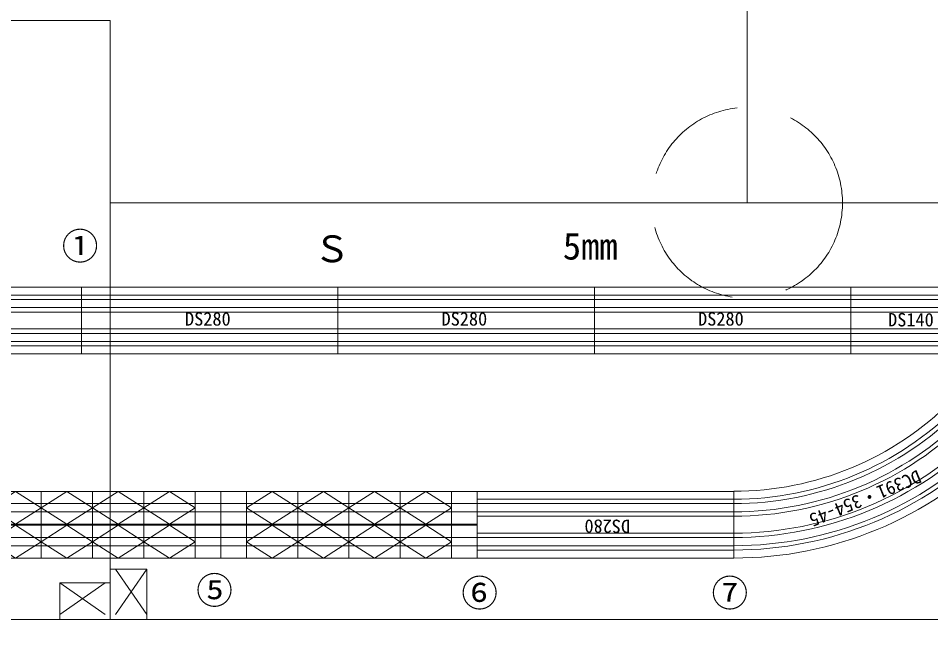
# Model space of a CAD drawing. Units: millimetres, scale not verified. Extents: x -3124 to 14616, y -9205 to 4147.
# Drawn here: x 954 to 1950, y -1401 to -726 of the extents above; entities that cross this region are included whole.
import ezdxf
from ezdxf.enums import TextEntityAlignment as Align

# ---------------------------------------------------------------- set-up
doc = ezdxf.new("R2010")
doc.units = ezdxf.units.MM
doc.header["$LTSCALE"] = 100
doc.linetypes.add('DASHED1', pattern=[1.8, 1.2, -0.6])
for name, color, linetype, lineweight in [('0-0', 7, 'Continuous', 9), ('0-7', 5, 'Continuous', 9), ('0-8', 3, 'Continuous', 9), ('0-A', 3, 'DASHED1', 9)]:
    doc.layers.add(name, color=color, linetype=linetype, lineweight=lineweight)
doc.styles.add('ＭＳ ゴシック', font='')
doc.styles.get('ＭＳ ゴシック').set_extended_font_data('MS Gothic')

# ---------------------------------------------------------------- blocks, each defined once
blk = doc.blocks.new('N_TOMIX _ DS280')
at = {"layer": '0-0', "color": 3}
for p, q in [((0, 64.2), (280, 64.2)), ((0, -8.7), (280, -8.7))]:
    blk.add_line(p, q, dxfattribs=at)
at = {"layer": '0-0'}
for p, q in [((0, 64.2), (0, -8.7)), ((280, 64.2), (280, -8.7)), ((0, 55.5), (280, 55.5)), ((0, 37), (280, 37)), ((0, 18.5), (280, 18.5)), ((0, 0), (280, 0))]:
    blk.add_line(p, q, dxfattribs=at)
at = {"layer": '0-0', "color": 2}
for p, q in [((0, 50.8), (280, 50.8)), ((0, 41.8), (280, 41.8)), ((0, 13.7), (280, 13.7)), ((0, 4.7), (280, 4.7))]:
    blk.add_line(p, q, dxfattribs=at)
at = {"layer": '0-0', "color": 3, "style": 'ＭＳ ゴシック'}
blk.add_text('DS280', height=14.66, dxfattribs=at).set_placement((113.1, 17.8), align=Align.BOTTOM_LEFT)
blk = doc.blocks.new('3人掛け机')
at = {"layer": '0-7', "color": 1}
for p, q in [((40, 400), (5.5, 449.5)), ((40, 449.5), (5.5, 400)), ((1764, 400), (1798.5, 449.5)), ((1798.5, 400), (1764, 449.5))]:
    blk.add_line(p, q, dxfattribs=at)
at = {"layer": '0-7', "color": 4}
for p, q in [((40, 455), (40, 400)), ((1764, 400), (1764, 455)), ((40, 400), (0, 400)), ((1804, 400), (1764, 400))]:
    blk.add_line(p, q, dxfattribs=at)
at = {"layer": '0-7', "color": 6}
blk.add_lwpolyline([(0, 0), (1804, 0), (1804, 455), (0, 455)], close=True, dxfattribs=at)
blk = doc.blocks.new('1人掛け机')
at = {"layer": '0-7', "color": 4}
for p, q in [((614, 400), (614, 455)), ((654, 400), (614, 400))]:
    blk.add_line(p, q, dxfattribs=at)
at = {"layer": '0-7', "color": 1}
for p, q in [((614, 400), (648.5, 449.5)), ((614, 449.5), (648.5, 400))]:
    blk.add_line(p, q, dxfattribs=at)
at = {"layer": '0-7', "color": 6}
blk.add_lwpolyline([(0, 0), (654, 0), (654, 455), (0, 455)], close=True, dxfattribs=at)
blk = doc.blocks.new('N_TOMIX _ トラス鉄橋')
at = {"layer": '0-0', "color": 4}
for p, q in [((28, 27.3), (28, -8.7)), ((84, 27.3), (84, -8.7)), ((140, 27.3), (140, -8.7)), ((196, 27.3), (196, -8.7)), ((252, 27.3), (252, -8.7)), ((280, -8.7), (280, 27.3)), ((0, -8.7), (280, -8.7))]:
    blk.add_line(p, q, dxfattribs=at)
at = {"layer": '0-0', "color": 2}
for p, q in [((0, 13.8), (280, 13.8)), ((0, 4.7), (280, 4.7))]:
    blk.add_line(p, q, dxfattribs=at)
at = {"layer": '0-0', "color": 4}
blk.add_lwpolyline([(280, 27.3), (0, 27.3), (0, -8.7)], dxfattribs=at)
blk.add_lwpolyline([(28, 9.3), (56, 27.3), (84, 9.3), (112, 27.3), (140, 9.3), (168, 27.3), (196, 9.3), (224, 27.3), (252, 9.3), (224, -8.7), (196, 9.3), (168, -8.7), (140, 9.3), (112, -8.7), (84, 9.3), (56, -8.7)], close=True, dxfattribs=at)
blk = doc.blocks.new('N_TOMIX _ DC391・354-45')
at = {"layer": '0-0'}
for p, q in [((0, -8.8), (0, 64.3)), ((237.6, -107.2), (289.2, -55.5))]:
    blk.add_line(p, q, dxfattribs=at)
at = {"layer": '0-0', "color": 3}
for radius in [409, 336]:
    blk.add_arc((0, -344.8), radius, 45, 90, dxfattribs=at)
at = {"layer": '0-0'}
for radius in [400.25, 381.75, 363.25, 344.75]:
    blk.add_arc((0, -344.8), radius, 45, 90, dxfattribs=at)
at = {"layer": '0-0', "color": 2}
for radius in [395.5, 386.5, 358.5, 349.5]:
    blk.add_arc((0, -344.8), radius, 45, 90, dxfattribs=at)
at = {"layer": '0-0', "color": 3, "style": 'ＭＳ ゴシック'}
blk.add_text('DC391・354-45', height=14.66, rotation=337.5, dxfattribs=at).set_placement((77.3, 13.8), align=Align.BOTTOM_LEFT)
blk = doc.blocks.new('N_TOMIX _ DS140')
at = {"layer": '0-0', "color": 3}
for p, q in [((0, 64.3), (140, 64.3)), ((0, -8.7), (140, -8.7))]:
    blk.add_line(p, q, dxfattribs=at)
at = {"layer": '0-0'}
for p, q in [((0, 64.3), (0, -8.7)), ((140, 64.3), (140, -8.7)), ((0, 55.5), (140, 55.5)), ((0, 37), (140, 37)), ((0, 18.5), (140, 18.5)), ((0, 0), (140, 0))]:
    blk.add_line(p, q, dxfattribs=at)
at = {"layer": '0-0', "color": 2}
for p, q in [((0, 50.7), (140, 50.7)), ((0, 41.8), (140, 41.8)), ((0, 13.7), (140, 13.7)), ((0, 4.7), (140, 4.7))]:
    blk.add_line(p, q, dxfattribs=at)
at = {"layer": '0-A', "style": 'ＭＳ ゴシック'}
blk.add_text('DS140', height=14.66, dxfattribs=at).set_placement((40.5, 16.9), align=Align.BOTTOM_LEFT)

msp = doc.modelspace()

# ---------------------------------------------------------------- linework, layer by layer
at = {"layer": '0-7', "linetype": 'DASHED1'}
msp.add_circle((1749.5, -928.1), 104.16, dxfattribs=at)

# ---------------------------------------------------------------- block references
at = {"layer": '0-7'}
msp.add_blockref('1人掛け机', (1749.5, -928.1), dxfattribs=at)
for name, p, rotation in [('1人掛け机', (599.5, -729.1), 270), ('3人掛け机', (2858.5, -928.1), 180)]:
    msp.add_blockref(name, p, dxfattribs=dict(at, rotation=rotation))
at = {"layer": '0-8'}
for name, p in [('N_TOMIX _ DS280', (742.9, -1084.3)), ('N_TOMIX _ DS280', (1022.9, -1084.3)), ('N_TOMIX _ DS280', (1302.9, -1084.3)), ('N_TOMIX _ DS280', (1582.9, -1084.3)), ('N_TOMIX _ DS140', (1862.9, -1084.3))]:
    msp.add_blockref(name, p, dxfattribs=at)
for name, p, rotation in [('N_TOMIX _ DC391・354-45', (1978.7, -1150.8), 225), ('N_TOMIX _ トラス鉄橋', (1175, -1251.8), 180), ('N_TOMIX _ トラス鉄橋', (1455, -1251.8), 180), ('N_TOMIX _ DS280', (1735, -1251.8), 180), ('N_TOMIX _ トラス鉄橋', (1175, -1288.8), 180), ('N_TOMIX _ トラス鉄橋', (1455, -1288.8), 180)]:
    msp.add_blockref(name, p, dxfattribs=dict(at, rotation=rotation))

# ---------------------------------------------------------------- texts
at = {"layer": '0-8', "style": 'ＭＳ ゴシック'}
for s, p in [('①', (1001.5, -998.8)), ('Ｓ', (1276.4, -1001.7)), ('5mm', (1548.4, -998.8)), ('⑤', (1148.2, -1374.7)), ('⑥', (1437.6, -1377.6)), ('⑦', (1710.7, -1377.6))]:
    msp.add_text(s, height=29.33, dxfattribs=at).set_placement(p, align=Align.BOTTOM_LEFT)

doc.saveas('drawing.dxf')
